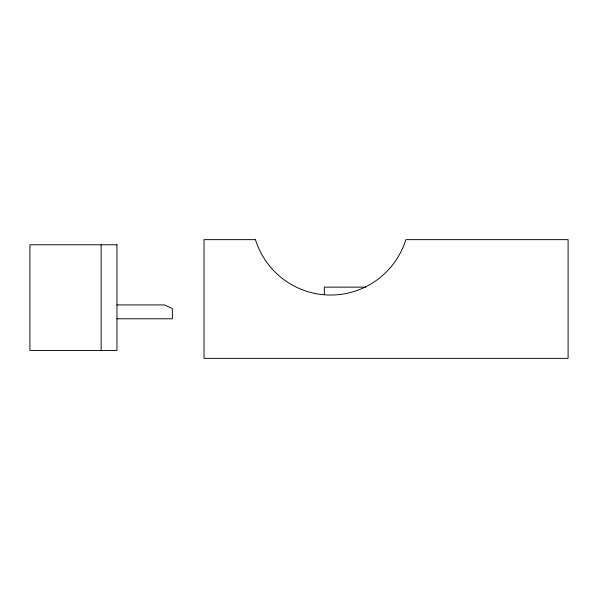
<?xml version="1.0" encoding="UTF-8"?>
<svg xmlns="http://www.w3.org/2000/svg" width="598" height="598" viewBox="0 0 598 598"><rect width="100%" height="100%" fill="white"/><g stroke="black" fill="none" stroke-linecap="round" stroke-linejoin="round"><path stroke-width="0.9" d="M365.856 287.13L324.325 287.13L324.325 294.575M116.961 304.935L164.45 304.935L172.366 308.561L172.366 318.786L116.961 318.786M101.129 244.784L101.129 350.443M255.466 239.641L204.023 239.641L204.023 358.359L568.1 358.359L568.1 239.641L405.848 239.641A78.727 78.727 0 0 1 255.466 239.641M116.961 244.784L29.9 244.784L29.9 350.443L116.961 350.443L116.961 244.784"/></g></svg>
